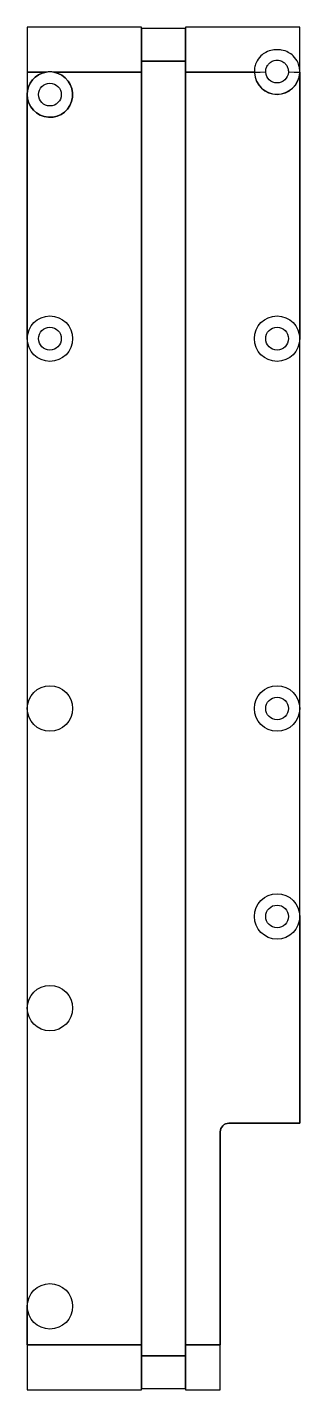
# Model space of a CAD drawing. Header units: inches. Extents: x -1.5 to 1.5, y -7.5 to 7.5.
import ezdxf

# ---------------------------------------------------------------- set-up
doc = ezdxf.new("R2010")
doc.units = ezdxf.units.IN
doc.header["$MEASUREMENT"] = 0

msp = doc.modelspace()

# ---------------------------------------------------------------- linework, layer by layer
for p, q in [((1, 7), (1.125, 7.003)), ((1.375, 7.003), (1.5, 7))]:
    msp.add_line(p, q)
for points in [[(-1.207, 7), (-0.241, 7), (-0.241, 7.495), (-1.5, 7.495), (-1.5, 7), (-1.293, 7)], [(1.5, 7.008), (1.5, 7.495), (0.241, 7.495), (0.241, 7), (1, 7)], [(1.5, 7), (1.5, 7), (1.5, 4.069)]]:
    msp.add_lwpolyline(points)
for points in [[(0.241, 7.48), (-0.241, 7.48), (-0.241, 7.12), (0.241, 7.12)], [(-0.241, -7.12), (0.241, -7.12), (0.241, 7.12), (-0.241, 7.12)], [(-1.5, -7.495), (-0.241, -7.495), (-0.241, -7), (-1.5, -7)], [(0.241, -7.495), (0.625, -7.495), (0.625, -7), (0.241, -7)], [(-0.241, -7.48), (0.241, -7.48), (0.241, -7.12), (-0.241, -7.12)]]:
    msp.add_lwpolyline(points, close=True)
for points in [[(-1.207, 7, -2.1476), (-1.5, 6.754), (-1.5, 4.069), (-1.5, 0), (-1.5, -3.296), (-1.5, -6.577), (-1.5, -7), (-0.241, -7), (-0.241, 7)], [(-1.5, 6.754, -0.364595), (-1.293, 7), (-1.5, 7)], [(1.125, 7), (1, 6.992, 0.941449), (1.5, 6.992), (1.375, 7, -0.941449)]]:
    msp.add_lwpolyline(points, format="xyb", close=True)
for points in [[(-1.293, 7, 0.364595), (-1.5, 6.754, 2.1476), (-1.207, 7)], [(-1.5, 4.069), (-1.5, 6.754, 2.1476), (-1.207, 7), (-0.241, 7), (-0.241, -7), (-1.5, -7), (-1.5, -6.577)], [(1, 7), (0.241, 7), (0.241, -7), (0.625, -7), (0.625, -4.656, -0.414214), (0.719, -4.563), (1.5, -4.563), (1.5, -2.288), (1.5, 0), (1.5, 4.069), (1.5, 7), (1.5, 7)], [(1.5, -2.288), (1.5, -4.563), (0.719, -4.563, 0.414214), (0.625, -4.656), (0.625, -7), (0.241, -7), (0.241, 7), (1, 7)]]:
    msp.add_lwpolyline(points, format="xyb")
for centre, radius in [((-1.25, 6.754), 0.125), ((-1.25, 4.069), 0.25), ((-1.25, 4.069), 0.25), ((1.25, 4.069), 0.25), ((1.25, 4.069), 0.25), ((-1.25, 4.069), 0.125), ((-1.25, 4.069), 0.125), ((1.25, 4.069), 0.125), ((-1.25, 0), 0.25), ((1.25, 0), 0.25), ((1.25, 0), 0.25), ((1.25, 0), 0.125), ((1.25, -2.288), 0.25), ((1.25, -2.288), 0.25), ((1.25, -2.288), 0.125), ((-1.25, -3.296), 0.25), ((-1.25, -6.577), 0.25)]:
    msp.add_circle(centre, radius)
msp.add_arc((1.25, 7.008), 0.25, 183.4549, 356.5451)
for points, knots in [([(1.5, 7.008), (1.5, 7.021), (1.499, 7.034), (1.494, 7.067), (1.488, 7.085), (1.468, 7.133), (1.449, 7.159), (1.412, 7.195), (1.394, 7.208), (1.351, 7.23), (1.325, 7.239), (1.283, 7.247), (1.266, 7.248), (1.25, 7.248), (1.234, 7.248), (1.217, 7.247), (1.175, 7.239), (1.149, 7.23), (1.106, 7.208), (1.088, 7.195), (1.051, 7.159), (1.032, 7.133), (1.012, 7.085), (1.006, 7.067), (1.001, 7.032), (1, 7.016), (1, 7)], [-1.4422815, -1.4422815, -1.4422815, -1.4422815, -1.391596, -1.391596, -1.3219465, -1.3219465, -1.2016114, -1.2016114, -1.1174903, -1.1174903, -1.0213429, -1.0213429, -0.9612508, -0.9612508, -0.9612508, -0.9011587, -0.9011587, -0.8050114, -0.8050114, -0.7208903, -0.7208903, -0.6005552, -0.6005552, -0.5309057, -0.5309057, -0.4706986, -0.4706986, -0.4706986, -0.4706986]), ([(1.5, 7.008), (1.5, 7.021), (1.499, 7.034), (1.494, 7.067), (1.488, 7.085), (1.468, 7.133), (1.449, 7.159), (1.412, 7.195), (1.394, 7.208), (1.351, 7.23), (1.325, 7.239), (1.283, 7.247), (1.266, 7.248), (1.25, 7.248), (1.234, 7.248), (1.217, 7.247), (1.175, 7.239), (1.149, 7.23), (1.106, 7.208), (1.088, 7.195), (1.051, 7.159), (1.032, 7.133), (1.012, 7.085), (1.006, 7.067), (1.001, 7.032), (1, 7.016), (1, 7)], [-1.4422815, -1.4422815, -1.4422815, -1.4422815, -1.391596, -1.391596, -1.3219465, -1.3219465, -1.2016114, -1.2016114, -1.1174903, -1.1174903, -1.0213429, -1.0213429, -0.9612508, -0.9612508, -0.9612508, -0.9011587, -0.9011587, -0.8050114, -0.8050114, -0.7208903, -0.7208903, -0.6005552, -0.6005552, -0.5309057, -0.5309057, -0.4706986, -0.4706986, -0.4706986, -0.4706986]), ([(1.125, 7.003), (1.125, 7.009), (1.125, 7.015), (1.127, 7.028), (1.128, 7.036), (1.134, 7.057), (1.141, 7.07), (1.157, 7.092), (1.166, 7.101), (1.189, 7.117), (1.204, 7.125), (1.23, 7.131), (1.24, 7.133), (1.25, 7.133), (1.26, 7.133), (1.27, 7.131), (1.296, 7.125), (1.311, 7.117), (1.334, 7.101), (1.343, 7.092), (1.359, 7.07), (1.366, 7.057), (1.372, 7.036), (1.373, 7.028), (1.375, 7.015), (1.375, 7.009), (1.375, 7.003)], [0.4706986, 0.4706986, 0.4706986, 0.4706986, 0.5309057, 0.5309057, 0.6005552, 0.6005552, 0.7208903, 0.7208903, 0.8050114, 0.8050114, 0.9011587, 0.9011587, 0.9612508, 0.9612508, 0.9612508, 1.0213429, 1.0213429, 1.1174903, 1.1174903, 1.2016114, 1.2016114, 1.3219465, 1.3219465, 1.391596, 1.391596, 1.4518031, 1.4518031, 1.4518031, 1.4518031]), ([(-1.207, 7), (-1.222, 7.003), (-1.236, 7.004), (-1.264, 7.004), (-1.278, 7.003), (-1.293, 7)], [1.4230162, 1.4230162, 1.4230162, 1.4230162, 1.5300285, 1.5300285, 1.6370408, 1.6370408, 1.6370408, 1.6370408]), ([(-1.207, 7), (-1.222, 7.003), (-1.236, 7.004), (-1.264, 7.004), (-1.278, 7.003), (-1.293, 7)], [1.4230162, 1.4230162, 1.4230162, 1.4230162, 1.5300285, 1.5300285, 1.6370408, 1.6370408, 1.6370408, 1.6370408]), ([(1, 7), (1, 6.999), (1, 6.997), (1, 6.995), (1, 6.994), (1, 6.992)], [-0.47069857, -0.47069857, -0.47069857, -0.47069857, -0.465977355, -0.465977355, -0.46125614, -0.46125614, -0.46125614, -0.46125614]), ([(1.5, 6.992), (1.5, 6.994), (1.5, 6.995), (1.5, 6.997), (1.5, 6.999), (1.5, 7)], [-1.461245488, -1.461245488, -1.461245488, -1.461245488, -1.456524273, -1.456524273, -1.451803058, -1.451803058, -1.451803058, -1.451803058])]:
    msp.add_open_spline(points, degree=3, knots=knots)
msp.add_open_spline([(1.5, 7), (1.5, 7.003), (1.5, 7.005), (1.5, 7.008)], degree=3)

doc.saveas('drawing.dxf')
